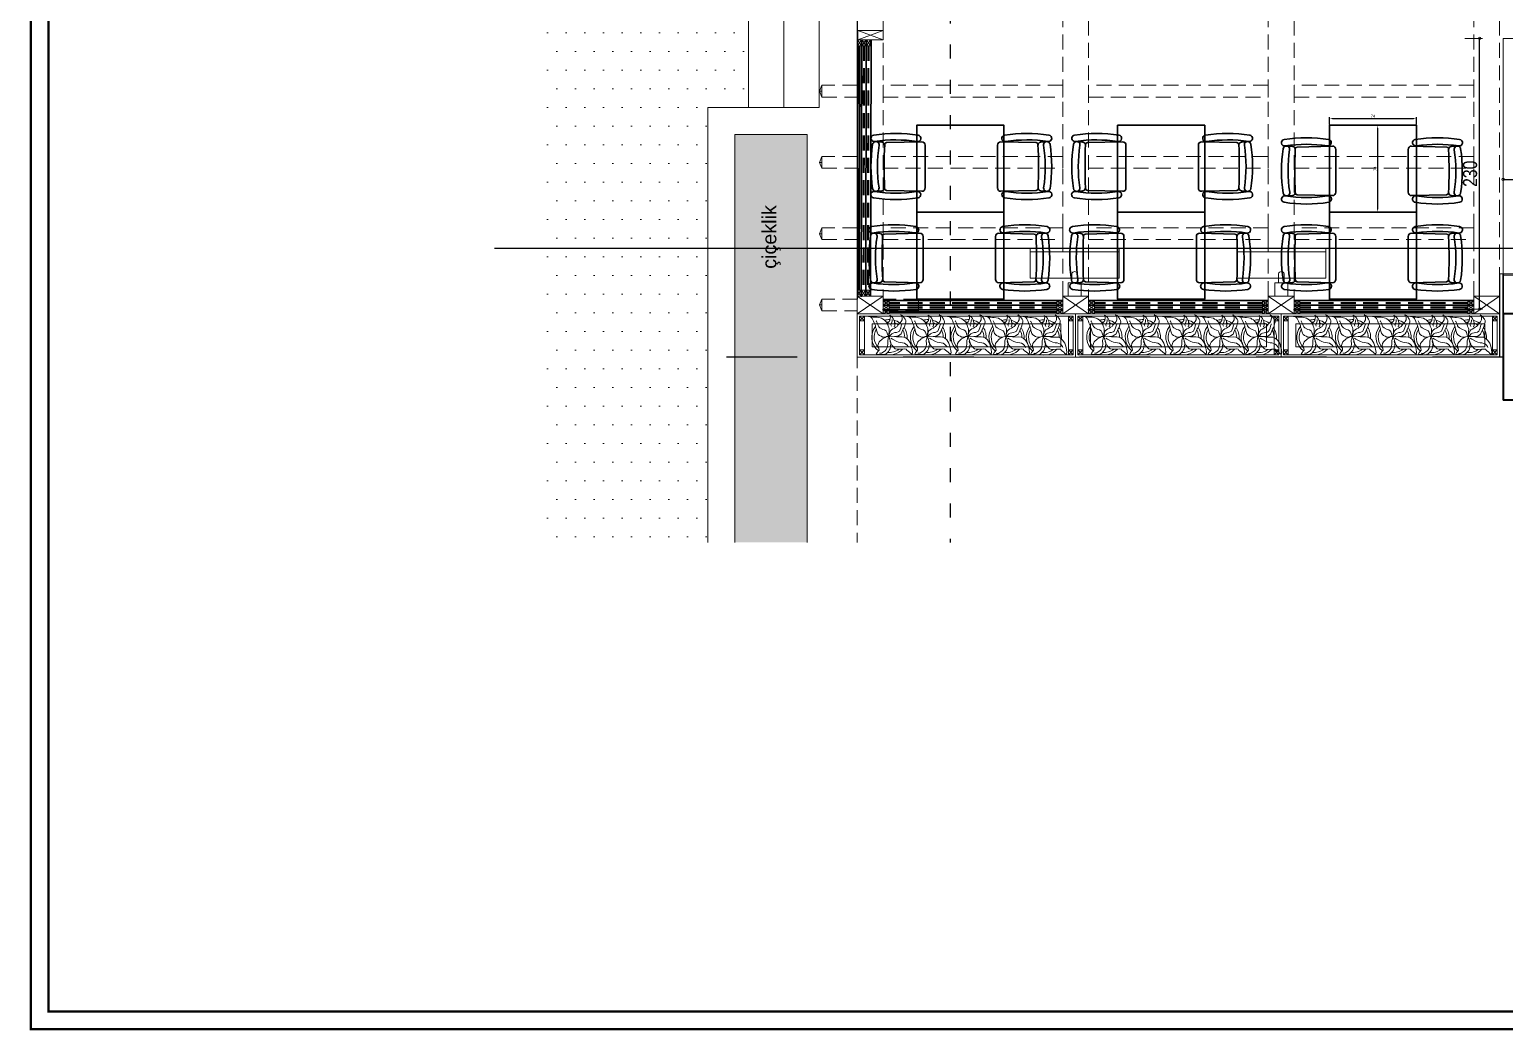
# Model space of a CAD drawing. Header units: millimetres. Extents: x 54215 to 67697, y 23496 to 56611.
# Drawn here: x 55067 to 56320, y 54333 to 55184 of the extents above; entities that cross this region are included whole.
import ezdxf

# ---------------------------------------------------------------- set-up
doc = ezdxf.new("R2010")
doc.units = ezdxf.units.MM
doc.linetypes.add('ACAD_ISO03W100', pattern=[30, 12, -18])
doc.linetypes.add('DASHED', pattern=[19.05, 12.7, -6.35])
for name, color, linetype, lineweight in [('- 0.09', 9, 'Continuous', 9), ('- 0.20', 41, 'Continuous', 20), ('- 0.25', 43, 'Continuous', 25), ('- 0.35', 3, 'Continuous', 35), ('b_ince', 87, 'Continuous', 15), ('no3_cam kesit arka', 141, 'Continuous', 18), ('no3_duvar kaplama', 8, 'Continuous', 0), ('no3_elektrik işaretleri', 10, 'Continuous', 0), ('no3_kutu profil gorunus', 8, 'Continuous', 0), ('no3_kutuprofil kesit', 74, 'Continuous', 18), ('no3_paslanmaz gorunus arka', 173, 'Continuous', 13), ('no3_ölçü tefriş', 252, 'Continuous', 0), ('t_tefriş', 206, 'Continuous', 30), ('ölçü', 4, 'Continuous', 13)]:
    doc.layers.add(name, color=color, linetype=linetype, lineweight=lineweight)
doc.layers.add('0 rölöve', color=7, linetype='Continuous', true_color=0xf1380e)
doc.layers.add('no3_alçıpan kesit', color=7, linetype='Continuous', lineweight=20, true_color=0xf5003d)
doc.styles.add('olcu', font='arial.ttf', dxfattribs={"width": 0.8})
doc.styles.get("Standard").update_dxf_attribs({"font": 'arial.ttf'})
doc.dimstyles.new('ISO-25', dxfattribs={"dimtxt": 2.5, "dimasz": 2.5, "dimexe": 1.25, "dimexo": 0.625, "dimtad": 1, "dimtxsty": 'Standard', "dimcen": 2.5, "dimadec": 0, "dimazin": 0, "dimtfac": 1, "dimtmove": 0, "dimatfit": 3, "dimfxl": 1, "dimarcsym": 0})
doc.dimstyles.new('tufan', dxfattribs={"dimtxt": 12, "dimasz": 0.5, "dimexe": 1.25, "dimexo": 0.625, "dimgap": 2, "dimtad": 1, "dimdec": 0, "dimzin": 1, "dimtxsty": 'olcu', "dimblk1": 'sol', "dimblk2": 'sag', "dimsah": 1, "dimcen": 0, "dimse1": 1, "dimse2": 1, "dimclrd": 256, "dimclrt": 256, "dimadec": 0, "dimazin": 0, "dimtfac": 1, "dimtdec": 0, "dimtix": 1, "dimtmove": 0, "dimatfit": 2, "dimldrblk": 'NONE', "dimfxl": 1.25, "dimarcsym": 0})

# ---------------------------------------------------------------- blocks, each defined once
blk = doc.blocks.new('K-BKLEME')
for p, q in [((-25.7, 45.2), (-26.1, 50.8)), ((25.5, 45.3), (26, 50.9)), ((-25.1, 40.5), (-26, 3.5)), ((26, 3.5), (25, 40.6)), ((-22.5, 0), (22.5, 0))]:
    blk.add_line(p, q)
for points in [[(-26.2, 8.5, -0.077504), (-26.3, 53, 1), (-33, 54, 0.077504), (-33, 7.4, 1)], [(-22.3, 48.3, -0.077504), (22.2, 48.4, 1), (23.2, 55.1, 0.077504), (-23.4, 55.1, 1)], [(26.2, 8.6, 0.077504), (26.1, 53.1, -1), (32.9, 54.1, -0.077504), (32.9, 7.5, -1)]]:
    blk.add_lwpolyline(points, format="xyb", close=True)
for centre, radius, start, end in [((-22.7, 45.5), 3, 184.6945, 272.6484), ((-23.1, 40.4), 2, 92.7197, 178.6168), ((0.1, -459.8), 502.8, 87.4515, 92.6484), ((22.5, 45.5), 3, 267.5228, 355.4767), ((23, 40.5), 2, 1.5543, 87.4515), ((-22.5, 3.5), 3.5, 180.0856, 270.0856), ((22.5, 3.5), 3.5, 270.0856, 0.0856)]:
    blk.add_arc(centre, radius, start, end)
blk = doc.blocks.new('sol')
at = {"layer": 'ölçü'}
blk.add_line((0, 5), (0, -25), dxfattribs=at)
blk.add_circle((0, 0), 2, dxfattribs=at)
blk = doc.blocks.new('sag')
at = {"layer": 'ölçü'}
blk.add_line((0, -5), (0, 25), dxfattribs=at)
blk.add_circle((0, 0), 2, dxfattribs=at)
blk = doc.blocks.new('*D380')
at = {"layer": 'Defpoints', "color": 0, "transparency": 16777216}
for p in [(56299.3, 55176.6), (56319.3, 55176.6), (56319.3, 54946.6)]:
    blk.add_point(p, dxfattribs=at)
at = {"layer": 'no3_ölçü tefriş', "lineweight": -2, "transparency": 16777216}
blk.add_line((56299.3, 54947.1), (56299.3, 55176.1), dxfattribs=at)
at = {"layer": 'no3_ölçü tefriş', "lineweight": -2, "transparency": 16777216, "xscale": 0.5, "yscale": 0.5, "zscale": 0.5}
for name, p, rotation in [('sag', (56299.3, 55176.6), 89.99999999999999), ('sol', (56299.3, 54946.6), 270)]:
    blk.add_blockref(name, p, dxfattribs=dict(at, rotation=rotation))
at = {"layer": 'no3_ölçü tefriş', "transparency": 16777216, "insert": (56291.2, 55061.6), "char_height": 12, "attachment_point": 5, "rotation": 90, "style": 'olcu'}
blk.add_mtext('230', dxfattribs=at)
blk = doc.blocks.new('_None')
blk = doc.blocks.new('*D381')
at = {"layer": 'Defpoints', "color": 0, "transparency": 16777216}
for p in [(56319.3, 55066.4), (56409.3, 55066.4), (56409.3, 55056.8)]:
    blk.add_point(p, dxfattribs=at)
at = {"layer": 'no3_ölçü tefriş', "lineweight": -2, "transparency": 16777216}
blk.add_line((56319.8, 55056.8), (56408.8, 55056.8), dxfattribs=at)
at = {"layer": 'no3_ölçü tefriş', "lineweight": -2, "transparency": 16777216, "xscale": 0.5, "yscale": 0.5, "zscale": 0.5, "rotation": 180}
blk.add_blockref('sol', (56319.3, 55056.8), dxfattribs=at)
at = {"layer": 'no3_ölçü tefriş', "lineweight": -2, "transparency": 16777216, "xscale": 0.5, "yscale": 0.5, "zscale": 0.5}
blk.add_blockref('sag', (56409.3, 55056.8), dxfattribs=at)
at = {"layer": 'no3_ölçü tefriş', "transparency": 16777216, "insert": (56364.3, 55064.9), "char_height": 12, "attachment_point": 5, "style": 'olcu'}
blk.add_mtext('90', dxfattribs=at)
blk = doc.blocks.new('plan girişblok')
at = {"layer": '- 0.09'}
h = blk.add_hatch(dxfattribs=at)
h.set_pattern_fill('DOTS', color=256, scale=10)
h.set_pattern_definition([(9e-15, (420.6, 0), (7.9375, 15.875), [0, -15.875])])
h.paths.add_polyline_path([(2808.2, 2892.5), (2946.2, 2892.5), (2946.2, 2930.9), (2808.2, 2930.9)], flags=24)
edge = h.paths.add_edge_path()
edge.add_line((2836.2, 3488.3), (2836.2, 2375.1))
edge.add_line((2836.2, 2375.1), (2976.1, 2375.1))
edge.add_line((2976.1, 2375.1), (2976.1, 2744.7))
edge.add_line((2976.1, 2744.7), (3010.6, 2744.7))
edge.add_line((3010.6, 2744.7), (3010.6, 2886.5))
edge.add_arc((3010.6, 2891.5), 5, 90, 270, ccw=False)
edge.add_line((3010.6, 2896.5), (3010.6, 3038.2))
edge.add_line((3010.6, 3038.2), (2976.1, 3038.2))
edge.add_line((2976.1, 3038.2), (2976.1, 3488.3))
edge.add_line((2976.1, 3488.3), (2836.2, 3488.3))
h = blk.add_hatch(dxfattribs=at)
h.set_pattern_fill('AR-SAND', color=256, scale=0.5)
h.set_pattern_definition([(37.5, (2446.458, 1691.468), (-0.80002, 24.47066), [0, -19.304, 0, -21.59, 0, -20.6375]), (7.5, (2446.458, 1691.47), (22.47616, 35.84126), [0, -10.414, 0, -17.399, 0, -6.6675]), (327.5, (2430.837, 1691.468), (39.54962, 0.07186), [0, -6.35, 0, -22.86, 0, -29.845]), (317.5, (2430.837, 1691.47), (38.1778, 11.14647), [0, -3.175, 0, -14.986, 0, -17.145])])
h.paths.add_polyline_path([(3060.6, 2721.7), (2999.1, 2721.7), (2999.1, 2532.7), (3060.6, 2532.7)])
h.paths.add_polyline_path([(3060.6, 2532.7), (2999.1, 2532.7), (2999.1, 2375.1), (3060.6, 2375.1)])
h.paths.add_polyline_path([(3060.6, 3330.7), (2999.1, 3330.7), (2999.1, 3061.2), (3060.6, 3061.2)])
h.paths.add_polyline_path([(3060.6, 3488.3), (2999.1, 3488.3), (2999.1, 3330.7), (3060.6, 3330.7)])
h.paths.add_polyline_path([(3041.4, 2603.9), (3041.4, 2665.6), (3018.5, 2665.6), (3018.5, 2603.9)], flags=24)
h.paths.add_polyline_path([(3041.4, 3157.6), (3041.4, 3219.3), (3018.5, 3219.3), (3018.5, 3157.6)], flags=24)
at = {"layer": '- 0.20'}
for p, q in [((3010.6, 3038.2), (3010.6, 2744.7)), ((3040.6, 3038.2), (3040.6, 2744.7)), ((3070.6, 3038.2), (3070.6, 2744.7)), ((2976.1, 2744.7), (2976.1, 2375.1)), ((3010.6, 2744.7), (2976.1, 2744.7)), ((3070.6, 2744.7), (3010.6, 2744.7)), ((2999.1, 2721.7), (2999.1, 2375.1)), ((3060.6, 2721.7), (2999.1, 2721.7)), ((3060.6, 2721.7), (3060.6, 2375.1))]:
    blk.add_line(p, q, dxfattribs=at)
at = {"layer": '- 0.35'}
for p, q in [((3652.1, 2569.5), (3652.1, 2496)), ((3687.1, 2569.5), (3652.1, 2569.5)), ((3687.1, 2496), (3652.1, 2496))]:
    blk.add_line(p, q, dxfattribs=at)
for p, q in [((3103.1, 2935.5), (3103.1, 2582)), ((3106.5, 2797.2), (3107.3, 2797.2)), ((3652.1, 2569.5), (3652.1, 2603.5)), ((3106.1, 2584.5), (3106.9, 2584.5)), ((3125.1, 2572.5), (3125.1, 2573.3)), ((3299.7, 2572.5), (3299.7, 2573.3)), ((3474.4, 2572.5), (3474.4, 2573.3))]:
    blk.add_line(p, q)
for p in [(3103.1, 2763.7), (3103.1, 2703.1), (3103.1, 2642.5)]:
    blk.add_point(p)
at = {"layer": 'no3_alçıpan kesit'}
for p, q in [((3652.1, 2603.5), (3742.1, 2603.5)), ((3652.1, 2602.3), (3742.1, 2602.3))]:
    blk.add_line(p, q, dxfattribs=at)
at = {"layer": 'no3_cam kesit arka'}
for p, q in [((3104.5, 2797.2), (3104.1, 2589.5)), ((3105, 2797.2), (3104.6, 2589.5)), ((3105.5, 2797.2), (3105.1, 2589.5)), ((3272.7, 2571.5), (3130.1, 2571.5)), ((3272.7, 2571), (3130.1, 2571)), ((3272.7, 2570.5), (3130.1, 2570.5)), ((3447.4, 2571.5), (3304.7, 2571.5)), ((3447.4, 2571), (3304.7, 2571)), ((3447.4, 2570.5), (3304.7, 2570.5)), ((3622.1, 2571.5), (3479.4, 2571.5)), ((3622.1, 2571), (3479.4, 2571)), ((3622.1, 2570.5), (3479.4, 2570.5))]:
    blk.add_line(p, q, dxfattribs=at)
at = {"layer": 'no3_cam kesit arka', "linetype": 'DASHED'}
for p, q in [((3108.3, 2797.2), (3107.9, 2589.5)), ((3108.8, 2797.2), (3108.4, 2589.5)), ((3109.3, 2797.2), (3108.9, 2589.5)), ((3112.1, 2797.2), (3111.7, 2589.5)), ((3112.6, 2797.2), (3112.2, 2589.5)), ((3113.1, 2797.2), (3112.7, 2589.5)), ((3272.7, 2579.1), (3130.1, 2579.1)), ((3272.7, 2578.6), (3130.1, 2578.6)), ((3272.7, 2578.1), (3130.1, 2578.1)), ((3272.7, 2575.3), (3130.1, 2575.3)), ((3272.7, 2574.8), (3130.1, 2574.8)), ((3272.7, 2574.3), (3130.1, 2574.3)), ((3447.4, 2579.1), (3304.7, 2579.1)), ((3447.4, 2578.6), (3304.7, 2578.6)), ((3447.4, 2578.1), (3304.7, 2578.1)), ((3447.4, 2575.3), (3304.7, 2575.3)), ((3447.4, 2574.8), (3304.7, 2574.8)), ((3447.4, 2574.3), (3304.7, 2574.3)), ((3622.1, 2579.1), (3479.4, 2579.1)), ((3622.1, 2578.6), (3479.4, 2578.6)), ((3622.1, 2578.1), (3479.4, 2578.1)), ((3622.1, 2575.3), (3479.4, 2575.3)), ((3622.1, 2574.8), (3479.4, 2574.8)), ((3622.1, 2574.3), (3479.4, 2574.3))]:
    blk.add_line(p, q, dxfattribs=at)
at = {"layer": 'no3_duvar kaplama', "linetype": 'DASHED'}
for p, q in [((3103.1, 3488.3), (3103.1, 2375.1)), ((3125.1, 2933), (3125.1, 2584.5)), ((3277.7, 2584.5), (3277.7, 2933)), ((3299.7, 2933), (3299.7, 2584.5)), ((3452.4, 2584.5), (3452.4, 2933)), ((3474.4, 2933), (3474.4, 2584.5)), ((3627.1, 2584.5), (3627.1, 2933)), ((3649.1, 2933), (3649.1, 2586.5)), ((3071.1, 2758.7), (3073.1, 2763.7)), ((3073.1, 2758.7), (3071.1, 2758.7)), ((3073.1, 2758.7), (3071.1, 2758.7)), ((3071.1, 2758.7), (3073.1, 2753.7)), ((3071.1, 2698.1), (3073.1, 2703.1)), ((3073.1, 2698.1), (3071.1, 2698.1)), ((3073.1, 2698.1), (3071.1, 2698.1)), ((3071.1, 2698.1), (3073.1, 2693.1)), ((3071.1, 2637.5), (3073.1, 2642.5)), ((3073.1, 2637.5), (3071.1, 2637.5)), ((3073.1, 2637.5), (3071.1, 2637.5)), ((3071.1, 2637.5), (3073.1, 2632.5)), ((3071.1, 2577), (3073.1, 2582)), ((3073.1, 2577), (3071.1, 2577)), ((3073.1, 2577), (3071.1, 2577)), ((3071.1, 2577), (3073.1, 2572))]:
    blk.add_line(p, q, dxfattribs=at)
for points in [[(3073.1, 2753.7), (3103.1, 2753.7), (3103.1, 2763.7), (3073.1, 2763.7)], [(3125.1, 2753.7), (3277.7, 2753.7), (3277.7, 2763.7), (3125.1, 2763.7)], [(3299.7, 2753.7), (3452.4, 2753.7), (3452.4, 2763.7), (3299.7, 2763.7)], [(3474.4, 2753.7), (3627.1, 2753.7), (3627.1, 2763.7), (3474.4, 2763.7)], [(3073.1, 2693.1), (3103.1, 2693.1), (3103.1, 2703.1), (3073.1, 2703.1)], [(3125.1, 2693.1), (3277.7, 2693.1), (3277.7, 2703.1), (3125.1, 2703.1)], [(3299.7, 2693.1), (3452.4, 2693.1), (3452.4, 2703.1), (3299.7, 2703.1)], [(3474.4, 2693.1), (3627.1, 2693.1), (3627.1, 2703.1), (3474.4, 2703.1)], [(3073.1, 2632.5), (3103.1, 2632.5), (3103.1, 2642.5), (3073.1, 2642.5)], [(3125.1, 2632.5), (3277.7, 2632.5), (3277.7, 2642.5), (3125.1, 2642.5)], [(3299.7, 2632.5), (3452.4, 2632.5), (3452.4, 2642.5), (3299.7, 2642.5)], [(3474.4, 2632.5), (3627.1, 2632.5), (3627.1, 2642.5), (3474.4, 2642.5)], [(3073.1, 2572), (3103.1, 2572), (3103.1, 2582), (3073.1, 2582)], [(3125.1, 2572), (3155.1, 2572), (3155.1, 2582), (3125.1, 2582)]]:
    blk.add_lwpolyline(points, close=True, dxfattribs=at)
at = {"layer": 'no3_kutu profil gorunus'}
for p, q in [((3106.6, 2802.2), (3106.2, 2584.5)), ((3107.2, 2802.2), (3106.8, 2584.5)), ((3110.3, 2797.2), (3107.3, 2802.2)), ((3110.3, 2802.2), (3107.3, 2797.2)), ((3110.4, 2802.2), (3110, 2584.5)), ((3111, 2802.2), (3110.6, 2584.5)), ((3111.1, 2797.2), (3114.1, 2802.2)), ((3111.1, 2802.2), (3114.1, 2797.2)), ((3114.5, 2802.2), (3114.1, 2584.5)), ((3115.1, 2802.2), (3114.7, 2584.5)), ((3109.9, 2584.5), (3106.9, 2589.5)), ((3109.9, 2589.5), (3106.9, 2584.5)), ((3110.7, 2584.5), (3113.7, 2589.5)), ((3110.7, 2589.5), (3113.7, 2584.5)), ((3277.7, 2581.1), (3125.1, 2581.1)), ((3277.7, 2580.5), (3125.1, 2580.5)), ((3125.1, 2577.1), (3130.1, 2580.1)), ((3130.1, 2577.1), (3125.1, 2580.1)), ((3277.7, 2577), (3125.1, 2577)), ((3277.7, 2576.4), (3125.1, 2576.4)), ((3125.1, 2576.3), (3130.1, 2573.3)), ((3130.1, 2576.3), (3125.1, 2573.3)), ((3277.7, 2573.2), (3125.1, 2573.2)), ((3277.7, 2572.6), (3125.1, 2572.6)), ((3277.7, 2577.1), (3272.7, 2580.1)), ((3272.7, 2577.1), (3277.7, 2580.1)), ((3277.7, 2576.3), (3272.7, 2573.3)), ((3272.7, 2576.3), (3277.7, 2573.3)), ((3452.4, 2581.1), (3299.7, 2581.1)), ((3452.4, 2580.5), (3299.7, 2580.5)), ((3299.7, 2577.1), (3304.7, 2580.1)), ((3304.7, 2577.1), (3299.7, 2580.1)), ((3452.4, 2577), (3299.7, 2577)), ((3452.4, 2576.4), (3299.7, 2576.4)), ((3299.7, 2576.3), (3304.7, 2573.3)), ((3304.7, 2576.3), (3299.7, 2573.3)), ((3452.4, 2573.2), (3299.7, 2573.2)), ((3452.4, 2572.6), (3299.7, 2572.6)), ((3452.4, 2577.1), (3447.4, 2580.1)), ((3447.4, 2577.1), (3452.4, 2580.1)), ((3452.4, 2576.3), (3447.4, 2573.3)), ((3447.4, 2576.3), (3452.4, 2573.3)), ((3627.1, 2581.1), (3474.4, 2581.1)), ((3627.1, 2580.5), (3474.4, 2580.5)), ((3474.4, 2577.1), (3479.4, 2580.1)), ((3479.4, 2577.1), (3474.4, 2580.1)), ((3627.1, 2577), (3474.4, 2577)), ((3627.1, 2576.4), (3474.4, 2576.4)), ((3474.4, 2576.3), (3479.4, 2573.3)), ((3479.4, 2576.3), (3474.4, 2573.3)), ((3627.1, 2573.2), (3474.4, 2573.2)), ((3627.1, 2572.6), (3474.4, 2572.6)), ((3627.1, 2577.1), (3622.1, 2580.1)), ((3622.1, 2577.1), (3627.1, 2580.1)), ((3627.1, 2576.3), (3622.1, 2573.3)), ((3622.1, 2576.3), (3627.1, 2573.3)), ((3109.1, 2563.5), (3109.1, 2538.7)), ((3282.7, 2563.5), (3282.7, 2538.7))]:
    blk.add_line(p, q, dxfattribs=at)
for points in [[(3103.1, 2584.5), (3103.5, 2802.2), (3115.1, 2802.2), (3114.7, 2584.5)], [(3110.3, 2797.2), (3110.3, 2802.2), (3107.3, 2802.2), (3107.3, 2797.2)], [(3114.1, 2797.2), (3114.1, 2802.2), (3111.1, 2802.2), (3111.1, 2797.2)], [(3109.9, 2584.5), (3109.9, 2589.5), (3106.9, 2589.5), (3106.9, 2584.5)], [(3113.7, 2584.5), (3113.7, 2589.5), (3110.7, 2589.5), (3110.7, 2584.5)], [(3125.1, 2569.5), (3277.7, 2569.5), (3277.7, 2581.1), (3125.1, 2581.1)], [(3125.1, 2580.1), (3130.1, 2580.1), (3130.1, 2577.1), (3125.1, 2577.1)], [(3125.1, 2576.3), (3130.1, 2576.3), (3130.1, 2573.3), (3125.1, 2573.3)], [(3277.7, 2580.1), (3272.7, 2580.1), (3272.7, 2577.1), (3277.7, 2577.1)], [(3277.7, 2576.3), (3272.7, 2576.3), (3272.7, 2573.3), (3277.7, 2573.3)], [(3299.7, 2569.5), (3452.4, 2569.5), (3452.4, 2581.1), (3299.7, 2581.1)], [(3299.7, 2580.1), (3304.7, 2580.1), (3304.7, 2577.1), (3299.7, 2577.1)], [(3299.7, 2576.3), (3304.7, 2576.3), (3304.7, 2573.3), (3299.7, 2573.3)], [(3452.4, 2580.1), (3447.4, 2580.1), (3447.4, 2577.1), (3452.4, 2577.1)], [(3452.4, 2576.3), (3447.4, 2576.3), (3447.4, 2573.3), (3452.4, 2573.3)], [(3474.4, 2569.5), (3627.1, 2569.5), (3627.1, 2581.1), (3474.4, 2581.1)], [(3474.4, 2580.1), (3479.4, 2580.1), (3479.4, 2577.1), (3474.4, 2577.1)], [(3474.4, 2576.3), (3479.4, 2576.3), (3479.4, 2573.3), (3474.4, 2573.3)], [(3627.1, 2580.1), (3622.1, 2580.1), (3622.1, 2577.1), (3627.1, 2577.1)], [(3627.1, 2576.3), (3622.1, 2576.3), (3622.1, 2573.3), (3627.1, 2573.3)], [(3103.1, 2569.5), (3288.7, 2569.5), (3288.7, 2532.7), (3103.1, 2532.7)], [(3105.1, 2567.5), (3286.7, 2567.5), (3286.7, 2534.7), (3105.1, 2534.7)], [(3288.7, 2569.5), (3463.4, 2569.5), (3463.4, 2532.7), (3288.7, 2532.7)], [(3290.7, 2567.5), (3461.4, 2567.5), (3461.4, 2534.7), (3290.7, 2534.7)], [(3463.4, 2569.5), (3649.1, 2569.5), (3649.1, 2532.7), (3463.4, 2532.7)], [(3465.4, 2567.5), (3647.1, 2567.5), (3647.1, 2534.7), (3465.4, 2534.7)]]:
    blk.add_lwpolyline(points, close=True, dxfattribs=at)
at = {"layer": 'no3_kutuprofil kesit'}
for p, q in [((3125.1, 2810.2), (3103.5, 2802.2)), ((3125.1, 2802.2), (3103.5, 2810.2)), ((3106.5, 2802.2), (3103.5, 2797.2)), ((3106.5, 2797.2), (3103.5, 2802.2)), ((3106.1, 2589.5), (3103.1, 2584.5)), ((3106.1, 2584.5), (3103.1, 2589.5)), ((3125.1, 2569.5), (3103.1, 2584.5)), ((3103.1, 2569.5), (3125.1, 2584.5)), ((3299.7, 2569.5), (3277.7, 2584.5)), ((3277.7, 2569.5), (3299.7, 2584.5)), ((3474.4, 2569.5), (3452.4, 2584.5)), ((3452.4, 2569.5), (3474.4, 2584.5)), ((3649.1, 2569.5), (3627.1, 2584.5)), ((3627.1, 2569.5), (3649.1, 2584.5)), ((3130.1, 2572.5), (3125.1, 2569.5)), ((3125.1, 2572.5), (3130.1, 2569.5)), ((3272.7, 2572.5), (3277.7, 2569.5)), ((3277.7, 2572.5), (3272.7, 2569.5)), ((3304.7, 2572.5), (3299.7, 2569.5)), ((3299.7, 2572.5), (3304.7, 2569.5)), ((3447.4, 2572.5), (3452.4, 2569.5)), ((3452.4, 2572.5), (3447.4, 2569.5)), ((3479.4, 2572.5), (3474.4, 2569.5)), ((3474.4, 2572.5), (3479.4, 2569.5)), ((3622.1, 2572.5), (3627.1, 2569.5)), ((3627.1, 2572.5), (3622.1, 2569.5)), ((3105.1, 2563.5), (3109.1, 2567.5)), ((3109.1, 2563.5), (3105.1, 2567.5)), ((3282.7, 2563.5), (3286.7, 2567.5)), ((3286.7, 2563.5), (3282.7, 2567.5)), ((3294.7, 2563.5), (3290.7, 2567.5)), ((3290.7, 2563.5), (3294.7, 2567.5)), ((3457.4, 2563.5), (3461.4, 2567.5)), ((3461.4, 2563.5), (3457.4, 2567.5)), ((3469.4, 2563.5), (3465.4, 2567.5)), ((3465.4, 2563.5), (3469.4, 2567.5)), ((3647.1, 2563.5), (3643.1, 2567.5)), ((3643.1, 2563.5), (3647.1, 2567.5)), ((3105.1, 2534.7), (3109.1, 2538.7)), ((3109.1, 2534.7), (3105.1, 2538.7)), ((3282.7, 2534.7), (3286.7, 2538.7)), ((3286.7, 2534.7), (3282.7, 2538.7)), ((3294.7, 2534.7), (3290.7, 2538.7)), ((3290.7, 2534.7), (3294.7, 2538.7)), ((3457.4, 2534.7), (3461.4, 2538.7)), ((3461.4, 2534.7), (3457.4, 2538.7)), ((3469.4, 2534.7), (3465.4, 2538.7)), ((3465.4, 2534.7), (3469.4, 2538.7)), ((3647.1, 2534.7), (3643.1, 2538.7)), ((3643.1, 2534.7), (3647.1, 2538.7))]:
    blk.add_line(p, q, dxfattribs=at)
for points in [[(3103.5, 2802.2), (3125.1, 2802.2), (3125.1, 2810.2), (3103.5, 2810.2)], [(3106.5, 2797.2), (3106.5, 2802.2), (3103.5, 2802.2), (3103.5, 2797.2)], [(3106.1, 2584.5), (3106.1, 2589.5), (3103.1, 2589.5), (3103.1, 2584.5)], [(3103.1, 2569.5), (3125.1, 2569.5), (3125.1, 2584.5), (3103.1, 2584.5)], [(3277.7, 2569.5), (3299.7, 2569.5), (3299.7, 2584.5), (3277.7, 2584.5)], [(3452.4, 2569.5), (3474.4, 2569.5), (3474.4, 2584.5), (3452.4, 2584.5)], [(3627.1, 2569.5), (3649.1, 2569.5), (3649.1, 2584.5), (3627.1, 2584.5)], [(3125.1, 2572.5), (3130.1, 2572.5), (3130.1, 2569.5), (3125.1, 2569.5)], [(3277.7, 2572.5), (3272.7, 2572.5), (3272.7, 2569.5), (3277.7, 2569.5)], [(3299.7, 2572.5), (3304.7, 2572.5), (3304.7, 2569.5), (3299.7, 2569.5)], [(3452.4, 2572.5), (3447.4, 2572.5), (3447.4, 2569.5), (3452.4, 2569.5)], [(3474.4, 2572.5), (3479.4, 2572.5), (3479.4, 2569.5), (3474.4, 2569.5)], [(3627.1, 2572.5), (3622.1, 2572.5), (3622.1, 2569.5), (3627.1, 2569.5)], [(3105.1, 2563.5), (3109.1, 2563.5), (3109.1, 2567.5), (3105.1, 2567.5)], [(3109.1, 2567.5), (3282.7, 2567.5), (3282.7, 2534.7), (3109.1, 2534.7)], [(3115.7, 2560.9), (3276.1, 2560.9), (3276.1, 2541.3), (3115.7, 2541.3)], [(3282.7, 2563.5), (3286.7, 2563.5), (3286.7, 2567.5), (3282.7, 2567.5)], [(3294.7, 2563.5), (3290.7, 2563.5), (3290.7, 2567.5), (3294.7, 2567.5)], [(3294.7, 2567.5), (3457.4, 2567.5), (3457.4, 2534.7), (3294.7, 2534.7)], [(3301.3, 2560.9), (3450.8, 2560.9), (3450.8, 2541.3), (3301.3, 2541.3)], [(3457.4, 2563.5), (3461.4, 2563.5), (3461.4, 2567.5), (3457.4, 2567.5)], [(3469.4, 2563.5), (3465.4, 2563.5), (3465.4, 2567.5), (3469.4, 2567.5)], [(3469.4, 2567.5), (3643.1, 2567.5), (3643.1, 2534.7), (3469.4, 2534.7)], [(3476, 2560.9), (3636.5, 2560.9), (3636.5, 2541.3), (3476, 2541.3)], [(3647.1, 2563.5), (3643.1, 2563.5), (3643.1, 2567.5), (3647.1, 2567.5)], [(3105.1, 2534.7), (3109.1, 2534.7), (3109.1, 2538.7), (3105.1, 2538.7)], [(3282.7, 2534.7), (3286.7, 2534.7), (3286.7, 2538.7), (3282.7, 2538.7)], [(3294.7, 2534.7), (3290.7, 2534.7), (3290.7, 2538.7), (3294.7, 2538.7)], [(3457.4, 2534.7), (3461.4, 2534.7), (3461.4, 2538.7), (3457.4, 2538.7)], [(3469.4, 2534.7), (3465.4, 2534.7), (3465.4, 2538.7), (3469.4, 2538.7)], [(3647.1, 2534.7), (3643.1, 2534.7), (3643.1, 2538.7), (3647.1, 2538.7)]]:
    blk.add_lwpolyline(points, close=True, dxfattribs=at)
for points in [[(3652.1, 2603.5), (3649.1, 2603.5), (3649.1, 2532.7), (3652.1, 2532.7)], [(3652.1, 2603.3), (3649.3, 2603.3), (3649.3, 2532.9), (3652.1, 2532.9)]]:
    blk.add_lwpolyline(points, dxfattribs=at)
at = {"layer": 'no3_paslanmaz gorunus arka'}
blk.add_lwpolyline([(3652.1, 2603.5), (3742.1, 2603.5), (3742.1, 2803.5), (3652.1, 2803.5)], close=True, dxfattribs=at)
at = {"layer": '0 rölöve'}
blk.add_text('çiçeklik', height=12, rotation=90, dxfattribs=at).set_placement((3034.3, 2607.7))
blk = doc.blocks.new('cicek9')
at = {"linetype": 'Continuous'}
for p, q in [((-0.271, 0.123), (-0.274, 0.106)), ((-0.274, 0.106), (-0.274, 0.07)), ((-0.274, 0.07), (-0.271, 0.052)), ((-0.262, 0.141), (-0.271, 0.123)), ((-0.271, 0.052), (-0.262, 0.035)), ((-0.262, 0.123), (-0.262, 0.141)), ((-0.256, 0.106), (-0.262, 0.123)), ((-0.262, 0.035), (-0.244, 0.023)), ((-0.241, 0.085), (-0.256, 0.106)), ((-0.244, 0.023), (-0.226, 0.008)), ((-0.22, 0.073), (-0.241, 0.085)), ((-0.226, 0.008), (-0.209, -0.004)), ((-0.203, 0.067), (-0.22, 0.073)), ((-0.185, 0.064), (-0.203, 0.067)), ((-0.164, 0.058), (-0.185, 0.064)), ((-0.147, 0.052), (-0.164, 0.058)), ((-0.129, 0.055), (-0.147, 0.052)), ((-0.111, 0.055), (-0.129, 0.055)), ((-0.09, 0.058), (-0.111, 0.055)), ((-0.07, 0.058), (-0.09, 0.058)), ((-0.079, -0.042), (-0.008, 0.005)), ((-0.052, 0.055), (-0.07, 0.058)), ((-0.034, 0.044), (-0.052, 0.055)), ((-0.016, 0.029), (-0.034, 0.044)), ((-0.002, 0.011), (-0.016, 0.029)), ((-0.008, 0.005), (-0.002, 0.008)), ((-0.209, -0.004), (-0.191, -0.013)), ((-0.191, -0.013), (-0.155, -0.036)), ((-0.155, -0.036), (-0.135, -0.048)), ((-0.135, -0.048), (-0.096, -0.048)), ((-0.096, -0.048), (-0.079, -0.042))]:
    blk.add_line(p, q, dxfattribs=at)
for points in [[(-0.117, 0.07), (-0.135, 0.082), (-0.147, 0.103), (-0.155, 0.12), (-0.161, 0.138), (-0.164, 0.156), (-0.164, 0.177), (-0.161, 0.194), (-0.152, 0.212), (-0.149, 0.194), (-0.135, 0.177), (-0.117, 0.159), (-0.099, 0.153), (-0.081, 0.15), (-0.079, 0.15)], [(-0.002, 0.008), (-0.011, 0.026), (-0.04, 0.061), (-0.055, 0.082), (-0.061, 0.1), (-0.064, 0.117), (-0.07, 0.135), (-0.07, 0.153), (-0.073, 0.171), (-0.067, 0.206), (-0.058, 0.224), (-0.052, 0.241), (-0.016, 0.277), (0.001, 0.289), (0.019, 0.304), (0.022, 0.306)], [(0.004, 0.014), (0.001, 0.032), (-0.011, 0.067), (-0.011, 0.085), (-0.002, 0.103), (0.01, 0.12), (0.028, 0.156), (0.031, 0.174), (0.031, 0.191), (0.025, 0.209), (0.019, 0.244), (0.019, 0.25)], [(0.022, 0.306), (0.04, 0.321), (0.043, 0.324)], [(0.028, 0.026), (0.046, 0.035), (0.063, 0.047), (0.075, 0.067), (0.084, 0.085), (0.09, 0.103), (0.09, 0.12), (0.078, 0.156), (0.069, 0.174), (0.066, 0.191), (0.057, 0.209), (0.052, 0.244), (0.046, 0.262), (0.04, 0.298), (0.04, 0.315), (0.049, 0.333), (0.063, 0.345)], [(-0.011, 0.011), (-0.046, 0.017), (-0.064, 0.014), (-0.084, 0.008), (-0.102, -0.001), (-0.12, -0.007), (-0.138, -0.007), (-0.155, 0.002), (-0.173, 0.014), (-0.191, 0.029), (-0.209, 0.041), (-0.212, 0.047)], [(-0.093, 0.094), (-0.099, 0.112), (-0.117, 0.123), (-0.135, 0.138), (-0.147, 0.153)], [(0.241, -0.072), (0.223, -0.063), (0.205, -0.06), (0.188, -0.054), (0.179, -0.036), (0.167, -0.001), (0.149, 0.014), (0.131, 0.023), (0.078, 0.032), (0.043, 0.026), (0.025, 0.026), (0.004, 0.014), (-0.005, 0.008)], [(0.001, 0.008), (0.007, -0.013), (0.025, -0.066), (0.055, -0.101), (0.072, -0.116), (0.09, -0.125), (0.108, -0.131), (0.128, -0.134), (0.146, -0.137), (0.167, -0.131), (0.185, -0.122), (0.202, -0.107), (0.223, -0.092), (0.238, -0.075), (0.241, -0.072)], [(0.004, 0.011), (0.022, -0.007), (0.04, -0.021), (0.063, -0.057), (0.081, -0.075), (0.099, -0.089), (0.117, -0.098), (0.134, -0.101), (0.188, -0.101), (0.205, -0.089), (0.205, -0.086)], [(-0.055, -0.027), (-0.07, -0.045), (-0.123, -0.081), (-0.141, -0.098), (-0.155, -0.119), (-0.164, -0.154), (-0.164, -0.199), (-0.152, -0.234), (-0.144, -0.252), (-0.138, -0.27), (-0.12, -0.305), (-0.105, -0.317)], [(-0.008, -0.018), (-0.016, -0.039), (-0.043, -0.092), (-0.055, -0.11), (-0.073, -0.128), (-0.09, -0.143), (-0.105, -0.16), (-0.114, -0.178), (-0.117, -0.196), (-0.12, -0.216), (-0.117, -0.228)], [(-0.105, -0.32), (-0.096, -0.299), (-0.093, -0.281), (-0.081, -0.246), (-0.081, -0.228), (-0.064, -0.213), (-0.046, -0.205), (0.007, -0.169), (0.022, -0.151), (0.025, -0.134), (0.028, -0.113), (0.031, -0.095), (0.028, -0.078), (0.025, -0.057), (0.022, -0.045)]]:
    blk.add_lwpolyline(points, dxfattribs=at)
for radius, start, end in [(0.209, 109.0007, 126.8665), (0.209, 343.7977, 72.6985), (0.209, 139.964, 161.4683), (0.181, 144.587, 160.5864), (0.181, 113.3714, 122.6233), (0.181, 349.1696, 66.1695), (0.209, 180.9322, 220.3045), (0.181, 186.2472, 216.0298), (0.209, 257.5002, 320.8039), (0.181, 266.71, 312.8028)]:
    blk.add_arc((0, 0), radius, start, end, dxfattribs=at)
blk = doc.blocks.new('planısıtıcı')
for p, q in [((56931.4, 26902.4), (56931.4, 26978)), ((56957.1, 26978), (56931.4, 26978)), ((56934.6, 26902.4), (56934.6, 26978)), ((56957.1, 26902.4), (56957.1, 26978)), ((56961, 26942.6), (56953.2, 26942.6)), ((56961, 26937.8), (56953.2, 26937.8)), ((56961, 26942.6), (56961, 26937.8)), ((56957.1, 26902.4), (56931.4, 26902.4))]:
    blk.add_line(p, q)
blk.add_lwpolyline([(56961, 26934.6), (56972.2, 26934.6), (56972.2, 26945.8), (56961, 26945.8)], close=True)
blk.add_arc((56953.9, 26940.2), 2.47, 105.2574, 254.7426)
blk = doc.blocks.new('*D480')
at = {"color": 0, "lineweight": -2, "transparency": 16777216}
for p, q in [((56209.2, 55102.9), (56213.7, 55102.9)), ((56212.4, 55100.4), (56212.4, 55031.4)), ((56209.2, 55028.9), (56213.7, 55028.9))]:
    blk.add_line(p, q, dxfattribs=at)
at = {"color": 0, "transparency": 16777216}
for points in [[(56212, 55100.4), (56212.8, 55100.4), (56212.4, 55102.9)], [(56212, 55031.4), (56212.8, 55031.4), (56212.4, 55028.9)]]:
    blk.add_solid(points, dxfattribs=at)
at = {"layer": 'Defpoints', "color": 0, "transparency": 16777216}
for p in [(56208.6, 55102.9), (56208.6, 55028.9), (56212.4, 55028.9)]:
    blk.add_point(p, dxfattribs=at)
at = {"color": 0, "transparency": 16777216, "insert": (56210.5, 55065.9), "char_height": 2.5, "attachment_point": 5, "rotation": 90}
blk.add_mtext('74', dxfattribs=at)
blk = doc.blocks.new('*D481')
at = {"color": 0, "lineweight": -2, "transparency": 16777216}
for p, q in [((56171.6, 55103.5), (56171.6, 55109.8)), ((56174.1, 55108.6), (56243.1, 55108.6)), ((56245.6, 55103.5), (56245.6, 55109.8))]:
    blk.add_line(p, q, dxfattribs=at)
at = {"color": 0, "transparency": 16777216}
for points in [[(56174.1, 55109), (56174.1, 55108.2), (56171.6, 55108.6)], [(56243.1, 55109), (56243.1, 55108.2), (56245.6, 55108.6)]]:
    blk.add_solid(points, dxfattribs=at)
at = {"layer": 'Defpoints', "color": 0, "transparency": 16777216}
for p in [(56171.6, 55102.9), (56245.6, 55108.6), (56245.6, 55102.9)]:
    blk.add_point(p, dxfattribs=at)
at = {"color": 0, "transparency": 16777216, "insert": (56208.6, 55110.5), "char_height": 2.5, "attachment_point": 5}
blk.add_mtext('74', dxfattribs=at)

msp = doc.modelspace()

# ---------------------------------------------------------------- linework, layer by layer
at = {"layer": '- 0.25', "linetype": 'ACAD_ISO03W100'}
msp.add_line((55849.264, 55861.427), (55849.264, 54748.26), dxfattribs=at)
at = {"color": 252, "const_width": 2.135}
for points in [[(58557.476, 54334.49), (55067.754, 54334.49), (55067.754, 56134.49), (58557.476, 56134.49), (58557.476, 54995.442, -0.41421356), (58532.389, 54970.355), (58153.583, 54970.355, 0.41421356), (58143.549, 54960.321), (58143.549, 54716.483, 0.41421356), (58153.583, 54706.448), (58532.389, 54706.448, -0.41421356), (58557.476, 54681.362), (58557.476, 54334.49)], [(58542.424, 54995.442, -0.41421356), (58532.389, 54985.407), (58153.583, 54985.407, 0.41421356), (58128.497, 54960.321), (58128.497, 54716.483, 0.41421356), (58153.583, 54691.397), (58532.389, 54691.397, -0.41421356), (58542.424, 54681.362), (58542.424, 54349.542), (55082.806, 54349.542), (55082.806, 56119.438), (58542.424, 56119.438), (58542.424, 54995.442)]]:
    msp.add_lwpolyline(points, format="xyb", dxfattribs=at)
at = {"layer": '0 rölöve'}
for p, q in [((55461.91, 54998.24), (58233.548, 54998.24)), ((56319.264, 54976.593), (56319.264, 54942.593))]:
    msp.add_line(p, q, dxfattribs=at)
at = {"layer": '0 rölöve', "linetype": 'ACAD_ISO03W100', "ltscale": 5}
msp.add_line((56319.264, 54905.843), (55643.264, 54905.843), dxfattribs=at)
at = {"layer": 't_tefriş'}
for points in [[(55820.894, 55028.89), (55894.894, 55028.89), (55894.894, 55102.89), (55820.894, 55102.89)], [(55991.596, 55028.89), (56065.596, 55028.89), (56065.596, 55102.89), (55991.596, 55102.89)], [(56245.596, 55102.89), (56171.596, 55102.89), (56171.596, 55028.89), (56245.596, 55028.89)], [(55894.894, 55028.89), (55820.894, 55028.89), (55820.894, 54954.89), (55894.894, 54954.89)], [(56065.596, 55028.89), (55991.596, 55028.89), (55991.596, 54954.89), (56065.596, 54954.89)], [(56245.596, 55028.89), (56171.596, 55028.89), (56171.596, 54954.89), (56245.596, 54954.89)]]:
    msp.add_lwpolyline(points, close=True, dxfattribs=at)

# ---------------------------------------------------------------- block references
at = {"layer": '0 rölöve'}
msp.add_blockref('plan girişblok', (52667.195, 52373.134), dxfattribs=at)
at = {"layer": 'b_ince', "xscale": -71.74239622895846, "yscale": 71.74239622895851, "zscale": 71.74239622895851, "rotation": 34.99999999999988}
for p in [(55797.657, 54922.667), (55830.418, 54922.667), (55864.905, 54922.667), (55897.184, 54922.598), (55928.902, 54922.529), (55980.324, 54922.667), (56013.085, 54922.667), (56047.572, 54922.667), (56079.851, 54922.598), (56111.569, 54922.529), (56158.892, 54922.667), (56191.653, 54922.667), (56226.139, 54922.667), (56258.419, 54922.598), (56290.136, 54922.529)]:
    msp.add_blockref('cicek9', p, dxfattribs=at)
at = {"layer": 'no3_elektrik işaretleri', "xscale": -1, "rotation": 90}
for p in [(82895.327, 111929.824), (83070.994, 111929.824)]:
    msp.add_blockref('planısıtıcı', p, dxfattribs=at)
at = {"layer": 't_tefriş', "yscale": 0.8099999999983488, "zscale": 0.8099999999983488}
for p, xscale, rotation in [((55827.994, 55067.719), -0.8099999999983488, 90), ((55889.494, 55067.719), 0.8099999999983488, 270), ((55998.696, 55067.719), -0.8099999999983488, 90), ((56060.196, 55067.719), 0.8099999999983488, 270), ((56176.997, 55064.061), 0.8099999999983488, 90), ((56238.497, 55064.061), -0.8099999999983488, 270), ((55826.295, 54990.061), 0.8099999999983488, 90), ((55887.795, 54990.061), -0.8099999999983488, 270), ((55996.997, 54990.061), 0.8099999999983488, 90), ((56058.497, 54990.061), -0.8099999999983488, 270), ((56176.997, 54990.061), 0.8099999999983488, 90), ((56238.497, 54990.061), -0.8099999999983488, 270)]:
    msp.add_blockref('K-BKLEME', p, dxfattribs=dict(at, xscale=xscale, rotation=rotation))

# ---------------------------------------------------------------- dimensions: what is measured, and where the dimension line sits
dim = msp.add_linear_dim(base=(56245.596, 55108.584), p1=(56171.596, 55102.89), p2=(56245.596, 55102.89), dimstyle='ISO-25')
dim.commit()
dim.dimension.update_dxf_attribs({"geometry": '*D481', "text_midpoint": (56208.596, 55110.459)})
dim = msp.add_linear_dim(base=(56212.413, 55028.89), p1=(56208.596, 55102.89), p2=(56208.596, 55028.89), angle=90, dimstyle='ISO-25')
dim.commit()
dim.dimension.update_dxf_attribs({"geometry": '*D480', "text_midpoint": (56210.538, 55065.89)})
at = {"layer": 'no3_ölçü tefriş'}
dim = msp.add_linear_dim(base=(56299.35, 55176.593), p1=(56319.264, 54946.593), p2=(56319.264, 55176.593), angle=270, dimstyle='tufan', dxfattribs=at)
dim.commit()
dim.dimension.update_dxf_attribs({"geometry": '*D380', "text_midpoint": (56291.219, 55061.593)})
dim = msp.add_linear_dim(base=(56409.264, 55056.788), p1=(56319.264, 55066.399), p2=(56409.264, 55066.399), dimstyle='tufan', dxfattribs=at)
dim.commit()
dim.dimension.update_dxf_attribs({"geometry": '*D381', "text_midpoint": (56364.264, 55064.915)})

doc.saveas('drawing.dxf')
